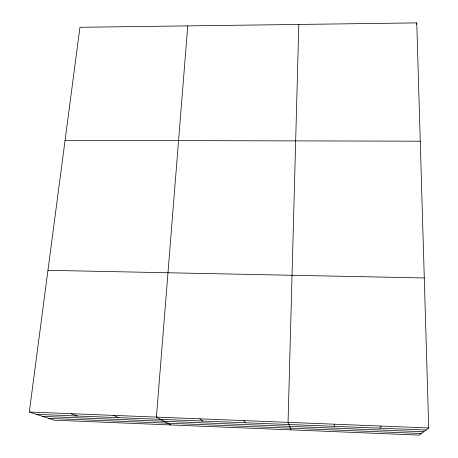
<?xml version="1.0" encoding="UTF-8"?>
<svg xmlns="http://www.w3.org/2000/svg" width="458" height="458" viewBox="0 0 458 458"><rect width="100%" height="100%" fill="white"/><g stroke="black" fill="none" stroke-linecap="round" stroke-linejoin="round"><path stroke-width="0.69" d="M298.816 24.44L288.059 422.362L291.059 429.856M187.763 25.888L156.413 417.106L170.679 424.932M29.301 412.034L79.95 27.297L416.763 22.9L428.699 427.972L419.253 435.1L54.101 420.169L29.301 412.034L428.699 427.972M334.054 426.335L334.357 424.205M416.494 24.297L416.763 22.9M379.734 428.173L381.233 426.077M65.07 140.331L420.249 141.19M47.958 270.317L424.28 277.96M36.44 414.375L425.969 430.033M42.52 416.368L423.65 431.78M48.519 418.337L421.371 433.503M71.185 413.706L77.339 416.019M113.55 415.395L118.696 417.679M199.78 418.835L202.831 421.062M243.656 420.587L245.631 422.78"/></g></svg>
